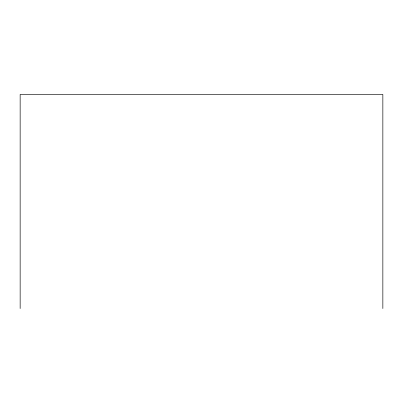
<?xml version="1.0" encoding="UTF-8"?>
<svg xmlns="http://www.w3.org/2000/svg" width="403" height="403" viewBox="0 0 403 403"><rect width="100%" height="100%" fill="white"/><g stroke="black" fill="none" stroke-linecap="round" stroke-linejoin="round"><path stroke-width="0.6" d="M382.85 308.567L382.85 94.433L20.15 94.433L20.15 308.567"/></g></svg>
